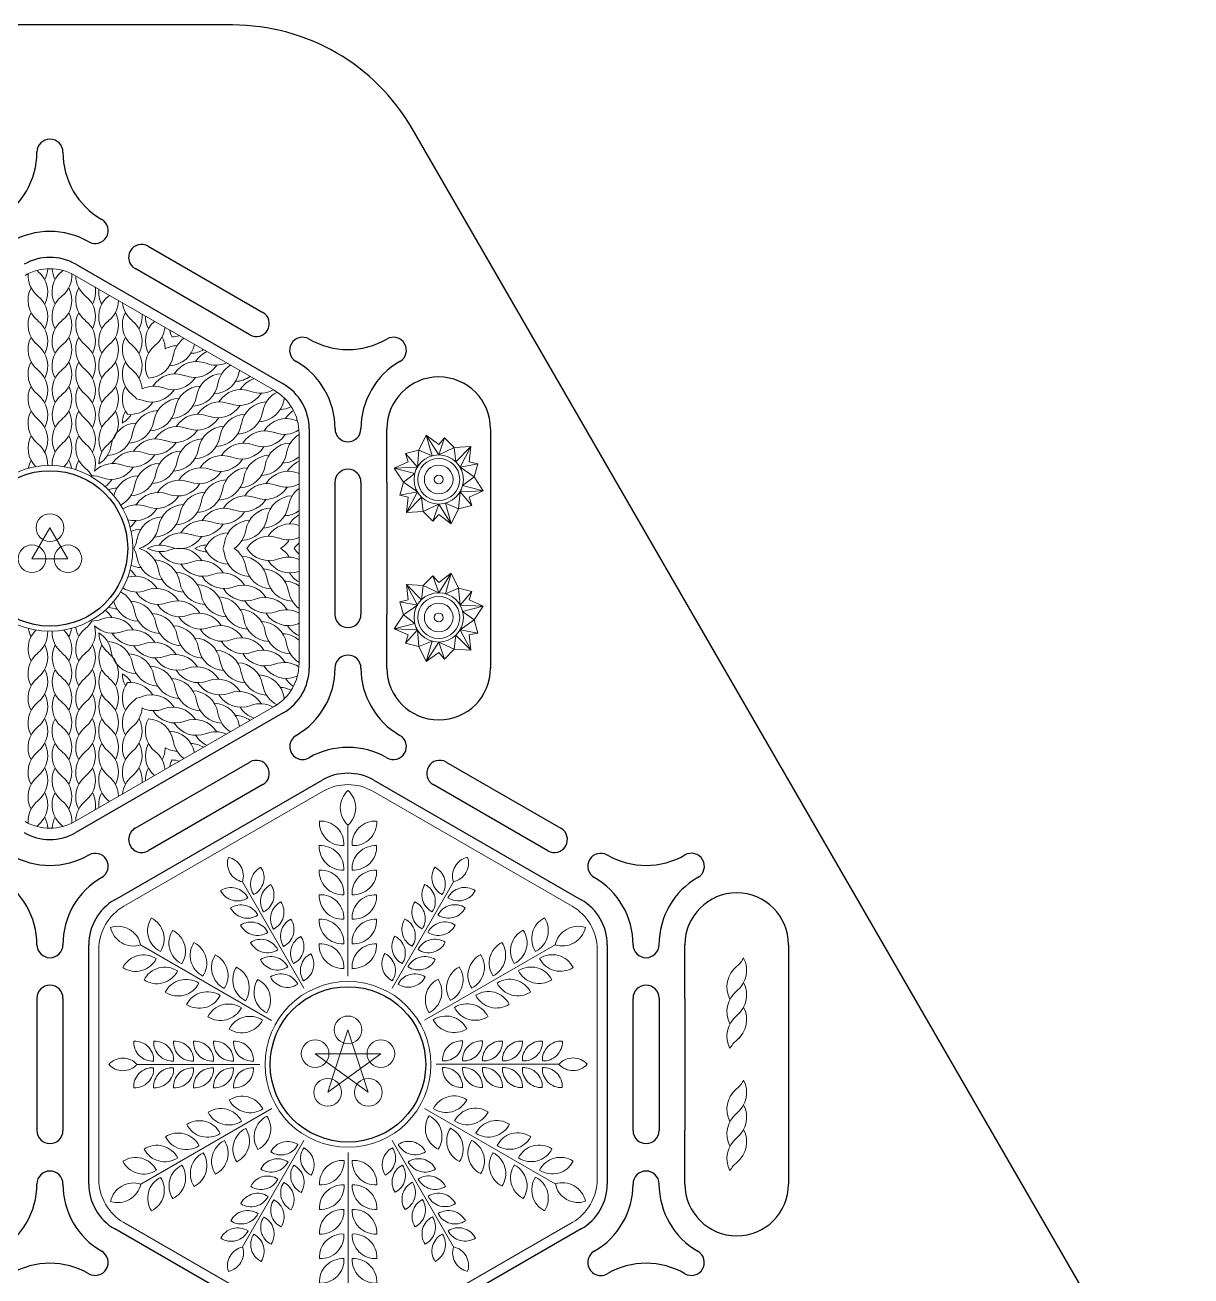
# Model space of a CAD drawing. Header units: millimetres. Extents: x -446 to 815, y -612 to 225.
# Drawn here: x 82.6 to 251.3, y 44.1 to 225.2 of the extents above; entities that cross this region are included whole.
import ezdxf

# ---------------------------------------------------------------- set-up
doc = ezdxf.new("R2010")
doc.units = ezdxf.units.MM
doc.layers.get('0').update_dxf_attribs({"color": 1, "true_color": 0xff0000})
doc.layers.add('Vector Engrave', color=5, linetype='Continuous', lineweight=0, true_color=0x0000ff)

msp = doc.modelspace()

# ---------------------------------------------------------------- linework, layer by layer
for p, q in [((112.68, 225.17), (-112.68, 225.17)), ((251.34, 15), (138.66, 210.17)), ((100.45, 193.15), (117.05, 183.57)), ((90, 190.53), (120, 173.21)), ((115.18, 180.32), (98.57, 189.9)), ((123.75, 166.71), (123.75, 132.07)), ((135, 158.97), (135, 166.71)), ((150, 166.71), (150, 132.07)), ((127.5, 139.81), (127.5, 158.97)), ((131.25, 158.97), (131.25, 139.81)), ((135, 158.97), (135, 139.81)), ((135, 132.07), (135, 139.81)), ((120, 125.57), (90, 108.25)), ((98.57, 108.87), (115.18, 118.46)), ((143.57, 118.46), (160.18, 108.87)), ((95.62, 98.51), (125.62, 115.83)), ((117.05, 115.21), (100.45, 105.63)), ((133.12, 115.83), (163.12, 98.51)), ((158.3, 105.63), (141.7, 115.21)), ((91.87, 57.37), (91.87, 92.02)), ((166.87, 92.02), (166.87, 57.37)), ((178.13, 84.28), (178.13, 92.02)), ((193.13, 92.02), (193.13, 57.37)), ((84.38, 65.11), (84.38, 84.28)), ((88.12, 84.28), (88.12, 65.11)), ((170.62, 65.11), (170.62, 84.28)), ((174.38, 84.28), (174.38, 65.11)), ((178.13, 84.28), (178.13, 65.11)), ((178.13, 57.37), (178.13, 65.11)), ((125.62, 33.56), (95.62, 50.88)), ((163.12, 50.88), (133.12, 33.56))]:
    msp.add_line(p, q)
for centre in [(86.25, 149.39), (129.37, 74.69)]:
    msp.add_circle(centre, 11.25)
for centre, radius, start, end in [((112.68, 195.17), 30, 30, 90), ((86.25, 206.76), 1.88, 0, 180), ((73.12, 206.76), 11.25, 300, 0), ((99.37, 206.76), 11.25, 180, 240), ((92.81, 195.4), 1.87, 240, 60), ((86.25, 184.03), 11.25, 60, 120), ((99.51, 191.53), 1.88, 60, 240), ((86.25, 184.03), 7.5, 60, 120), ((116.11, 181.94), 1.88, 240, 60), ((122.81, 178.08), 1.88, 60, 240), ((129.37, 189.44), 11.25, 240, 300), ((135.94, 178.08), 1.88, 300, 120), ((116.25, 166.71), 11.25, 0, 60), ((142.5, 166.71), 11.25, 120, 180), ((142.5, 166.71), 7.5, 0, 180), ((116.25, 166.71), 7.5, 0, 60), ((129.37, 166.71), 1.87, 180, 0), ((129.37, 158.97), 1.88, 0, 180), ((129.37, 139.81), 1.88, 180, 0), ((129.37, 132.07), 1.88, 0, 180), ((116.25, 132.07), 7.5, 300, 0), ((116.25, 132.07), 11.25, 300, 0), ((142.5, 132.07), 11.25, 180, 240), ((142.5, 132.07), 7.5, 180, 0), ((122.81, 120.7), 1.87, 120, 300), ((135.94, 120.7), 1.88, 240, 60), ((129.37, 109.34), 11.25, 60, 120), ((116.11, 116.83), 1.88, 300, 120), ((142.64, 116.83), 1.88, 60, 240), ((129.37, 109.34), 7.5, 60, 120), ((99.51, 107.25), 1.88, 120, 300), ((159.24, 107.25), 1.88, 240, 60), ((86.25, 114.75), 7.5, 240, 300), ((92.81, 103.38), 1.87, 300, 120), ((165.94, 103.38), 1.87, 60, 240), ((179.06, 103.38), 1.88, 300, 120), ((86.25, 114.75), 11.25, 240, 300), ((172.5, 114.75), 11.25, 240, 300), ((73.12, 92.02), 11.25, 0, 60), ((99.37, 92.02), 11.25, 120, 180), ((159.37, 92.02), 11.25, 0, 60), ((185.62, 92.02), 11.25, 120, 180), ((99.37, 92.02), 7.5, 120, 180), ((159.37, 92.02), 7.5, 0, 60), ((185.62, 92.02), 7.5, 0, 180), ((86.25, 92.02), 1.88, 180, 0), ((172.5, 92.02), 1.88, 180, 0), ((86.25, 84.28), 1.88, 0, 180), ((172.5, 84.28), 1.88, 0, 180), ((86.25, 65.11), 1.88, 180, 0), ((172.5, 65.11), 1.88, 180, 0), ((86.25, 57.37), 1.88, 0, 180), ((172.5, 57.37), 1.88, 0, 180), ((73.12, 57.37), 11.25, 300, 0), ((99.37, 57.37), 11.25, 180, 240), ((99.37, 57.37), 7.5, 180, 240), ((159.37, 57.37), 7.5, 300, 0), ((159.37, 57.37), 11.25, 300, 0), ((185.62, 57.37), 11.25, 180, 240), ((185.62, 57.37), 7.5, 180, 0), ((92.81, 46.01), 1.87, 240, 60), ((165.94, 46.01), 1.88, 120, 300), ((179.06, 46.01), 1.87, 240, 60), ((86.25, 34.64), 11.25, 60, 120), ((172.5, 34.64), 11.25, 60, 120)]:
    msp.add_arc(centre, radius, start, end)
at = {"layer": 'Vector Engrave'}
for p, q in [((118.69, 172.28), (89.85, 188.92)), ((122.29, 132.74), (122.29, 166.04)), ((140.7, 165.77), (139.62, 163.61)), ((142.5, 164.45), (140.7, 165.77)), ((140.7, 165.77), (141.53, 162.81)), ((140.7, 165.77), (142.5, 162.94)), ((143.35, 165.41), (142.5, 164.45)), ((142.5, 162.94), (143.35, 165.41)), ((144.73, 163.98), (143.35, 165.41)), ((139.62, 163.61), (137.7, 163.13)), ((137.7, 163.13), (138.1, 161.91)), ((139.41, 161.16), (137.7, 163.13)), ((139.62, 163.61), (139.41, 161.16)), ((141.53, 162.81), (139.62, 163.61)), ((144.73, 163.98), (142.5, 162.94)), ((147.14, 164.13), (144.73, 163.98)), ((144.99, 161.93), (144.73, 163.98)), ((147.14, 164.13), (144.99, 161.93)), ((147.14, 164.13), (145.59, 161.16)), ((146.9, 161.91), (147.14, 164.13)), ((138.1, 161.91), (136.06, 161.01)), ((145.59, 161.16), (148.15, 161.65)), ((148.15, 161.65), (146.9, 161.91)), ((147.61, 159.75), (148.15, 161.65)), ((136.06, 161.01), (139.41, 161.16)), ((136.06, 161.01), (137.39, 159)), ((136.06, 161.01), (139.04, 160.25)), ((139.04, 160.25), (137.39, 159)), ((147.61, 159.75), (145.59, 161.16)), ((145.96, 158.49), (147.61, 159.75)), ((148.94, 157.73), (147.61, 159.75)), ((137.39, 159), (136.85, 157.09)), ((139.41, 157.59), (136.85, 157.09)), ((137.39, 159), (139.41, 157.59)), ((137.86, 154.61), (139.41, 157.59)), ((145.38, 155.13), (145.59, 157.59)), ((148.94, 157.73), (145.59, 157.59)), ((145.59, 157.59), (147.3, 155.61)), ((148.94, 157.73), (145.96, 158.49)), ((146.9, 156.83), (148.94, 157.73)), ((136.85, 157.09), (138.1, 156.83)), ((138.1, 156.83), (137.86, 154.61)), ((137.86, 154.61), (140.01, 156.82)), ((140.01, 156.82), (140.27, 154.76)), ((140.27, 154.76), (142.5, 155.8)), ((142.5, 155.8), (141.65, 153.34)), ((144.3, 152.97), (142.5, 155.8)), ((144.3, 152.97), (143.47, 155.94)), ((143.47, 155.94), (145.38, 155.13)), ((147.3, 155.61), (146.9, 156.83)), ((137.86, 154.61), (140.27, 154.76)), ((140.27, 154.76), (141.65, 153.34)), ((141.65, 153.34), (142.5, 154.29)), ((142.5, 154.29), (144.3, 152.97)), ((144.3, 152.97), (145.38, 155.13)), ((145.38, 155.13), (147.3, 155.61)), ((86.25, 152.39), (83.65, 147.89)), ((88.85, 147.89), (86.25, 152.39)), ((83.65, 147.89), (88.85, 147.89)), ((140.27, 144.02), (141.65, 145.44)), ((141.65, 145.44), (142.5, 144.48)), ((142.5, 142.97), (141.65, 145.44)), ((142.5, 144.48), (144.3, 145.8)), ((144.3, 145.8), (142.5, 142.97)), ((144.3, 145.8), (143.47, 142.84)), ((144.3, 145.8), (145.38, 143.64)), ((138.1, 141.94), (137.86, 144.16)), ((137.86, 144.16), (140.27, 144.02)), ((137.86, 144.16), (140.01, 141.96)), ((137.86, 144.16), (139.41, 141.19)), ((140.01, 141.96), (140.27, 144.02)), ((140.27, 144.02), (142.5, 142.97)), ((143.47, 142.84), (145.38, 143.64)), ((145.38, 143.64), (147.3, 143.16)), ((145.38, 143.64), (145.59, 141.19)), ((145.59, 141.19), (147.3, 143.16)), ((147.3, 143.16), (146.9, 141.94)), ((136.85, 141.68), (138.1, 141.94)), ((137.39, 139.78), (136.85, 141.68)), ((139.41, 141.19), (136.85, 141.68)), ((146.9, 141.94), (148.94, 141.04)), ((136.06, 137.76), (137.39, 139.78)), ((137.39, 139.78), (139.41, 141.19)), ((139.04, 138.52), (137.39, 139.78)), ((148.94, 141.04), (145.59, 141.19)), ((148.94, 141.04), (145.96, 140.28)), ((145.96, 140.28), (147.61, 139.03)), ((148.94, 141.04), (147.61, 139.03)), ((136.06, 137.76), (139.04, 138.52)), ((138.1, 136.86), (136.06, 137.76)), ((136.06, 137.76), (139.41, 137.62)), ((147.61, 139.03), (145.59, 137.62)), ((147.61, 139.03), (148.15, 137.12)), ((139.41, 137.62), (137.7, 135.65)), ((137.7, 135.65), (138.1, 136.86)), ((139.62, 135.17), (139.41, 137.62)), ((141.53, 135.97), (139.62, 135.17)), ((140.7, 133.01), (141.53, 135.97)), ((140.7, 133.01), (142.5, 135.83)), ((144.73, 134.79), (142.5, 135.83)), ((142.5, 135.83), (143.35, 133.37)), ((144.99, 136.85), (144.73, 134.79)), ((147.14, 134.65), (144.99, 136.85)), ((145.59, 137.62), (148.15, 137.12)), ((147.14, 134.65), (145.59, 137.62)), ((148.15, 137.12), (146.9, 136.86)), ((146.9, 136.86), (147.14, 134.65)), ((139.62, 135.17), (137.7, 135.65)), ((140.7, 133.01), (139.62, 135.17)), ((142.5, 134.33), (140.7, 133.01)), ((143.35, 133.37), (142.5, 134.33)), ((144.73, 134.79), (143.35, 133.37)), ((147.14, 134.65), (144.73, 134.79)), ((89.85, 109.86), (118.69, 126.5)), ((125.77, 114.23), (96.94, 97.58)), ((161.81, 97.58), (132.98, 114.23)), ((129.37, 109.33), (129.37, 87.44)), ((114.1, 101.12), (123, 85.73)), ((144.63, 101.13), (135.75, 85.74)), ((93.34, 91.34), (93.34, 58.05)), ((99.37, 91.99), (118.33, 81.06)), ((159.37, 92.02), (140.42, 81.07)), ((165.41, 58.05), (165.41, 91.34)), ((129.37, 87.44), (129.37, 87.44)), ((118.33, 81.06), (118.33, 81.06)), ((129.37, 79.69), (126.44, 70.65)), ((132.31, 70.65), (129.37, 79.69)), ((140.42, 81.07), (140.42, 81.07)), ((124.62, 76.24), (132.31, 70.65)), ((134.13, 76.24), (124.62, 76.24)), ((126.44, 70.65), (134.13, 76.24)), ((98.85, 74.68), (116.63, 74.69)), ((159.9, 74.71), (142.12, 74.7)), ((99.39, 57.36), (118.34, 68.31)), ((118.34, 68.31), (118.34, 68.31)), ((159.37, 57.38), (140.42, 68.32)), ((140.42, 68.32), (140.42, 68.32)), ((114.12, 48.26), (123, 63.65)), ((123, 63.65), (123, 63.65)), ((144.65, 48.27), (135.75, 63.66)), ((129.39, 40.06), (129.38, 61.94)), ((129.38, 61.94), (129.38, 61.94)), ((96.94, 51.81), (125.77, 35.16)), ((132.98, 35.16), (161.81, 51.81))]:
    msp.add_line(p, q, dxfattribs=at)
for centre, radius in [((86.25, 149.39), 12), ((142.5, 159.37), 3.57), ((142.5, 159.37), 3.04), ((142.5, 159.37), 2.08), ((142.5, 159.37), 0.637), ((86.25, 152.39), 2), ((83.65, 147.89), 2), ((88.85, 147.89), 2), ((142.5, 139.4), 3.57), ((142.5, 139.4), 3.04), ((142.5, 139.4), 2.08), ((142.5, 139.4), 0.637), ((129.37, 74.69), 12), ((129.37, 79.69), 2), ((124.62, 76.24), 2), ((134.13, 76.24), 2), ((126.44, 70.65), 2), ((132.31, 70.65), 2)]:
    msp.add_circle(centre, radius, dxfattribs=at)
for centre, radius, start, end in [((86.25, 182.68), 7.21, 60, 120), ((86.9, 188.91), 3.82, 176.3215, 231.2454), ((86.9, 192.48), 3.82, 228.1121, 231.2454), ((82.12, 186.52), 3.82, 332.1782, 51.2454), ((82.12, 190.09), 3.82, 332.1782, 356.9564), ((90.38, 190.09), 3.82, 183.0436, 207.8218), ((90.38, 186.52), 3.82, 128.7546, 207.8218), ((85.6, 192.48), 3.82, 308.7546, 311.8879), ((85.6, 188.91), 3.82, 308.7546, 3.6785), ((93.8, 188.91), 3.82, 180.9392, 231.2454), ((86.9, 185.35), 3.82, 152.1782, 231.2454), ((85.6, 185.35), 3.82, 308.7546, 27.8218), ((93.8, 185.35), 3.82, 152.1782, 231.2454), ((89.02, 186.52), 3.82, 332.1782, 10.8719), ((97.13, 186.52), 3.82, 174.0224, 207.8218), ((82.12, 182.95), 3.82, 332.1782, 51.2454), ((90.38, 182.95), 3.82, 128.7546, 207.8218), ((89.02, 182.95), 3.82, 332.1782, 51.2454), ((97.13, 182.95), 3.82, 128.7546, 207.8218), ((92.35, 188.91), 3.82, 308.7546, 311.1082), ((92.35, 185.35), 3.82, 308.7546, 358.9637), ((100.55, 185.35), 3.82, 186.0707, 231.2454), ((86.9, 181.78), 3.82, 152.1782, 231.2454), ((85.6, 181.78), 3.82, 308.7546, 27.8218), ((93.8, 181.78), 3.82, 152.1782, 231.2454), ((92.35, 181.78), 3.82, 308.7546, 27.8218), ((100.55, 181.78), 3.82, 152.1782, 231.2454), ((95.77, 182.95), 3.82, 332.1782, 5.4304), ((103.88, 182.95), 3.82, 178.8104, 207.8218), ((82.12, 179.38), 3.82, 332.1782, 51.2454), ((90.38, 179.38), 3.82, 128.7546, 207.8218), ((89.02, 179.38), 3.82, 332.1782, 51.2454), ((97.13, 179.38), 3.82, 128.7546, 207.8218), ((95.77, 179.38), 3.82, 332.1782, 51.2454), ((103.88, 179.38), 3.82, 130.9663, 207.8218), ((99.1, 181.78), 3.82, 308.7546, 354.1694), ((86.9, 178.21), 3.82, 152.1782, 231.2454), ((85.6, 178.21), 3.82, 308.7546, 27.8218), ((93.8, 178.21), 3.82, 152.1782, 231.2454), ((92.35, 178.21), 3.82, 308.7546, 27.8218), ((100.55, 178.21), 3.82, 152.1782, 231.2454), ((99.1, 178.21), 3.82, 0.806, 27.8218), ((107.3, 181.78), 3.82, 191.5627, 207.8148), ((107.3, 178.21), 3.82, 152.1782, 152.4528), ((100.69, 182.03), 3.82, 327.5472, 327.8218), ((103.77, 183.82), 3.82, 272.1852, 288.4373), ((107.88, 176.71), 3.82, 125.8306, 171.2454), ((82.12, 175.82), 3.82, 332.1782, 51.2454), ((90.38, 175.82), 3.82, 128.7546, 207.8218), ((89.02, 175.82), 3.82, 332.1782, 51.2454), ((97.13, 175.82), 3.82, 128.7546, 207.8218), ((95.77, 175.82), 3.82, 332.1782, 51.2454), ((103.88, 175.82), 3.82, 128.7546, 207.8218), ((104.79, 174.93), 3.82, 92.1782, 119.194), ((103.41, 179.66), 3.82, 272.1782, 349.0337), ((106.5, 181.44), 3.82, 272.1782, 301.1896), ((110.56, 174.41), 3.82, 114.5696, 147.8218), ((86.9, 174.64), 3.82, 152.1782, 231.2454), ((85.6, 174.64), 3.82, 308.7546, 27.8218), ((93.8, 174.64), 3.82, 152.1782, 231.2454), ((92.35, 174.64), 3.82, 308.7546, 27.8218), ((100.55, 174.64), 3.82, 152.1782, 231.2454), ((100.32, 177.88), 3.82, 272.1782, 351.2454), ((107.47, 172.63), 3.82, 68.7546, 147.8218), ((107.15, 177.97), 3.82, 248.7546, 327.8218), ((110.24, 179.75), 3.82, 248.7546, 293.9293), ((114.34, 172.65), 3.82, 121.0363, 171.2454), ((82.11, 172.25), 3.82, 332.1782, 51.2454), ((90.39, 172.25), 3.82, 128.7546, 207.8218), ((89.01, 172.25), 3.82, 332.1782, 51.2454), ((97.14, 172.25), 3.82, 128.7546, 207.8218), ((95.76, 172.25), 3.82, 3.4389, 51.2454), ((104.38, 170.84), 3.82, 68.7546, 147.8218), ((104.06, 176.19), 3.82, 248.7546, 327.8218), ((111.25, 170.87), 3.82, 92.1782, 171.2454), ((109.87, 175.6), 3.82, 272.1782, 351.2454), ((112.96, 177.38), 3.82, 272.1782, 305.9776), ((117.43, 174.43), 3.82, 168.8918, 171.2454), ((117.02, 170.35), 3.82, 109.1281, 147.8218), ((86.9, 171.08), 3.82, 152.1782, 231.2454), ((85.6, 171.08), 3.82, 308.7546, 27.8218), ((93.8, 171.08), 3.82, 152.1782, 231.2454), ((92.35, 171.08), 3.82, 308.7546, 27.8218), ((100.55, 171.08), 3.82, 152.1782, 216.2477), ((101.29, 169.06), 3.82, 68.7546, 116.5611), ((100.97, 174.4), 3.82, 248.7546, 327.8218), ((108.16, 169.08), 3.82, 92.1782, 171.2454), ((106.78, 173.81), 3.82, 272.1782, 351.2454), ((113.93, 168.57), 3.82, 68.7546, 147.8218), ((116.7, 175.69), 3.82, 248.7546, 299.0608), ((115.08, 166.04), 7.21, 0, 60), ((82.11, 168.68), 3.82, 332.1782, 51.2454), ((90.39, 168.68), 3.82, 128.7546, 207.8218), ((89.01, 168.68), 3.82, 332.1782, 51.2454), ((97.14, 168.68), 3.82, 128.7546, 207.8218), ((97.88, 172.62), 3.82, 263.7523, 327.8218), ((95.76, 168.68), 3.82, 38.4047, 51.2454), ((98.2, 167.28), 3.82, 68.7546, 81.5953), ((105.07, 167.3), 3.82, 92.1782, 171.2454), ((103.69, 172.03), 3.82, 272.1782, 351.2454), ((110.84, 166.78), 3.82, 68.7546, 147.8218), ((113.61, 173.91), 3.82, 248.7546, 327.8218), ((117.72, 166.8), 3.82, 92.1782, 171.2454), ((116.34, 171.53), 3.82, 272.1782, 351.2454), ((120.81, 168.59), 3.82, 116.3215, 171.2454), ((123.89, 170.37), 3.82, 168.1121, 171.2454), ((86.9, 167.51), 3.82, 152.1782, 231.2454), ((85.6, 167.51), 3.82, 308.7546, 27.8218), ((93.8, 167.51), 3.82, 152.1782, 231.2454), ((92.35, 167.51), 3.82, 308.7546, 27.8218), ((100.55, 167.51), 3.82, 152.1782, 179.6331), ((94.79, 170.83), 3.82, 300.3669, 327.8218), ((101.98, 165.52), 3.82, 92.1782, 171.2454), ((100.6, 170.25), 3.82, 272.1782, 351.2454), ((107.75, 165), 3.82, 68.7546, 147.8218), ((110.52, 172.12), 3.82, 248.7546, 327.8218), ((114.63, 165.02), 3.82, 92.1782, 171.2454), ((113.25, 169.75), 3.82, 272.1782, 351.2454), ((119.43, 173.32), 3.82, 272.1782, 296.9564), ((123.56, 166.16), 3.82, 123.0436, 147.8218), ((82.11, 165.12), 3.82, 332.1782, 51.2454), ((90.39, 165.12), 3.82, 128.7546, 207.8218), ((89.01, 165.12), 3.82, 332.1782, 51.2454), ((97.14, 165.12), 3.82, 128.7546, 207.8218), ((98.89, 163.73), 3.82, 92.1782, 171.2454), ((97.52, 168.46), 3.82, 272.1782, 351.2454), ((104.67, 163.21), 3.82, 68.7546, 147.8218), ((107.44, 170.34), 3.82, 248.7546, 327.8218), ((111.54, 163.24), 3.82, 92.1782, 171.2454), ((110.16, 167.97), 3.82, 272.1782, 351.2454), ((120.47, 164.37), 3.82, 68.7546, 147.8218), ((123.24, 171.5), 3.82, 248.7546, 251.8879), ((86.9, 163.94), 3.82, 152.1782, 225.5015), ((85.6, 163.94), 3.82, 314.4985, 27.8218), ((93.8, 163.94), 3.82, 152.1782, 231.2454), ((94.43, 166.68), 3.82, 272.1782, 351.2454), ((101.58, 161.43), 3.82, 68.7546, 147.8218), ((104.35, 168.56), 3.82, 248.7546, 327.8218), ((108.45, 161.45), 3.82, 92.1782, 171.2454), ((107.07, 166.18), 3.82, 272.1782, 351.2454), ((117.38, 162.59), 3.82, 68.7546, 147.8218), ((117.06, 167.93), 3.82, 248.7546, 327.8218), ((120.15, 169.72), 3.82, 248.7546, 303.6785), ((124.26, 162.61), 3.82, 120.9392, 171.2454), ((82.11, 161.55), 3.82, 357.5616, 51.2454), ((90.39, 161.55), 3.82, 128.7546, 182.4384), ((89.01, 161.55), 3.82, 345.3453, 51.2454), ((97.14, 161.55), 3.82, 128.7546, 178.8193), ((91.34, 164.9), 3.82, 301.1807, 351.2454), ((98.49, 159.65), 3.82, 68.7546, 147.8218), ((101.26, 166.77), 3.82, 248.7546, 327.8218), ((105.36, 159.67), 3.82, 92.1782, 171.2454), ((103.98, 164.4), 3.82, 272.1782, 351.2454), ((114.29, 160.81), 3.82, 68.7546, 147.8218), ((113.97, 166.15), 3.82, 248.7546, 327.8218), ((116.7, 163.77), 3.82, 272.1782, 351.2454), ((121.17, 160.83), 3.82, 92.1782, 171.2454), ((86.9, 160.38), 3.82, 152.1782, 170.9881), ((85.6, 160.38), 3.82, 9.0119, 27.8218), ((93.8, 160.38), 3.82, 152.1782, 173.7894), ((95.4, 157.86), 3.82, 68.7546, 134.6547), ((98.17, 164.99), 3.82, 248.7546, 327.8218), ((102.27, 157.89), 3.82, 92.1782, 171.2454), ((100.89, 162.62), 3.82, 272.1782, 351.2454), ((111.2, 159.02), 3.82, 68.7546, 147.8218), ((110.89, 164.36), 3.82, 248.7546, 327.8218), ((113.61, 161.99), 3.82, 272.1782, 351.2454), ((118.08, 159.04), 3.82, 92.1782, 171.2454), ((119.79, 165.56), 3.82, 272.1782, 310.8719), ((123.85, 158.53), 3.82, 114.0224, 147.8218), ((89.01, 157.98), 3.82, 30.1373, 51.2454), ((92.31, 156.08), 3.82, 68.7546, 89.8627), ((95.08, 163.2), 3.82, 248.7546, 327.8218), ((91.99, 161.42), 3.82, 306.2106, 327.8218), ((99.18, 156.1), 3.82, 92.1782, 165.5015), ((97.8, 160.83), 3.82, 272.1782, 351.2454), ((108.12, 157.24), 3.82, 68.7546, 147.8218), ((107.8, 162.58), 3.82, 248.7546, 327.8218), ((110.52, 160.21), 3.82, 272.1782, 351.2454), ((114.99, 157.26), 3.82, 92.1782, 171.2454), ((120.76, 156.74), 3.82, 68.7546, 147.8218), ((123.53, 163.87), 3.82, 248.7546, 251.1082), ((96.09, 154.32), 3.82, 92.1782, 110.9881), ((94.71, 159.05), 3.82, 297.5616, 351.2454), ((105.03, 155.45), 3.82, 68.7546, 147.8218), ((104.71, 160.8), 3.82, 248.7546, 327.8218), ((107.43, 158.43), 3.82, 272.1782, 351.2454), ((111.9, 155.48), 3.82, 92.1782, 171.2454), ((117.67, 154.96), 3.82, 68.7546, 147.8218), ((117.35, 160.3), 3.82, 248.7546, 327.8218), ((120.44, 162.09), 3.82, 248.7546, 298.9637), ((124.54, 154.98), 3.82, 126.0707, 171.2454), ((101.94, 153.67), 3.82, 68.7546, 147.8218), ((101.62, 159.01), 3.82, 248.7546, 327.8218), ((104.34, 156.64), 3.82, 272.1782, 351.2454), ((108.81, 153.7), 3.82, 92.1782, 171.2454), ((114.58, 153.18), 3.82, 68.7546, 147.8218), ((114.26, 158.52), 3.82, 248.7546, 327.8218), ((121.45, 153.2), 3.82, 92.1782, 171.2454), ((98.85, 151.89), 3.82, 68.7546, 122.4384), ((98.53, 157.23), 3.82, 254.4985, 327.8218), ((102.63, 150.13), 3.82, 92.1782, 171.2454), ((101.25, 154.86), 3.82, 272.1782, 351.2454), ((105.72, 151.91), 3.82, 92.1782, 171.2454), ((111.49, 151.39), 3.82, 68.7546, 147.8218), ((111.17, 156.73), 3.82, 248.7546, 327.8218), ((118.36, 151.42), 3.82, 92.1782, 171.2454), ((116.98, 156.15), 3.82, 272.1782, 351.2454), ((120.07, 157.93), 3.82, 272.1782, 305.4304), ((124.13, 150.9), 3.82, 118.8104, 147.8218), ((95.44, 155.44), 3.82, 309.0119, 327.8218), ((99.54, 148.35), 3.82, 92.1782, 113.7894), ((98.16, 153.08), 3.82, 285.3453, 351.2454), ((108.4, 149.61), 3.82, 68.7546, 147.8218), ((108.08, 154.95), 3.82, 248.7546, 327.8218), ((115.27, 149.63), 3.82, 92.1782, 171.2454), ((113.89, 154.36), 3.82, 272.1782, 351.2454), ((121.04, 149.12), 3.82, 70.9663, 147.8218), ((95.07, 151.29), 3.82, 330.1373, 351.2454), ((105.31, 147.82), 3.82, 68.7546, 147.8218), ((104.99, 153.17), 3.82, 248.7546, 327.8218), ((112.18, 147.85), 3.82, 92.1782, 156.2477), ((110.8, 152.58), 3.82, 303.4389, 351.2454), ((117.95, 147.33), 3.82, 68.7546, 147.8218), ((120.72, 154.46), 3.82, 248.7546, 294.1694), ((117.64, 152.67), 3.82, 300.806, 327.8218), ((95.07, 147.49), 3.82, 8.7546, 29.8627), ((98.16, 145.7), 3.82, 8.7546, 74.6547), ((102.22, 146.04), 3.82, 68.7546, 118.8193), ((102.22, 152.74), 3.82, 241.1807, 291.2454), ((105.31, 150.95), 3.82, 212.1782, 291.2454), ((104.99, 145.61), 3.82, 32.1782, 111.2454), ((109.09, 146.07), 3.82, 92.1782, 119.6331), ((109.09, 152.71), 3.82, 240.3669, 267.8218), ((112.18, 150.93), 3.82, 203.7523, 267.8218), ((107.72, 150.8), 3.82, 338.4047, 351.2454), ((107.72, 147.98), 3.82, 8.7546, 21.5953), ((115.27, 149.15), 3.82, 188.7546, 267.8218), ((110.8, 146.2), 3.82, 8.7546, 56.5611), ((117.95, 151.45), 3.82, 212.1782, 291.2454), ((117.64, 146.11), 3.82, 32.1782, 59.194), ((121.74, 153.21), 3.82, 267.5472, 267.8218), ((121.74, 145.57), 3.82, 92.1782, 92.4528), ((124.83, 147.35), 3.82, 131.5627, 147.8148), ((124.83, 151.43), 3.82, 212.1852, 228.4373), ((99.54, 150.43), 3.82, 246.2106, 267.8218), ((102.63, 148.65), 3.82, 188.7546, 267.8218), ((101.25, 143.92), 3.82, 8.7546, 87.8218), ((108.4, 149.17), 3.82, 212.1782, 291.2454), ((108.08, 143.83), 3.82, 32.1782, 111.2454), ((113.89, 144.42), 3.82, 8.7546, 87.8218), ((118.36, 147.36), 3.82, 188.7546, 267.8218), ((121.04, 149.66), 3.82, 212.1782, 289.0337), ((120.72, 144.32), 3.82, 65.8306, 111.2454), ((98.53, 141.55), 3.82, 32.1782, 105.5015), ((95.44, 143.34), 3.82, 32.1782, 50.9881), ((105.72, 146.87), 3.82, 188.7546, 267.8218), ((104.34, 142.14), 3.82, 8.7546, 87.8218), ((111.49, 147.39), 3.82, 212.1782, 291.2454), ((111.17, 142.04), 3.82, 32.1782, 111.2454), ((116.98, 142.63), 3.82, 8.7546, 87.8218), ((121.45, 145.58), 3.82, 188.7546, 267.8218), ((124.13, 147.88), 3.82, 212.1782, 241.1896), ((94.71, 139.73), 3.82, 8.7546, 62.4384), ((98.85, 146.89), 3.82, 237.5616, 291.2454), ((101.62, 139.77), 3.82, 32.1782, 111.2454), ((108.81, 145.08), 3.82, 188.7546, 267.8218), ((107.43, 140.35), 3.82, 8.7546, 87.8218), ((114.58, 145.6), 3.82, 212.1782, 291.2454), ((114.26, 140.26), 3.82, 32.1782, 111.2454), ((120.07, 140.85), 3.82, 54.5696, 87.8218), ((124.54, 143.8), 3.82, 188.7546, 233.9293), ((99.18, 142.67), 3.82, 194.4985, 267.8218), ((97.8, 137.94), 3.82, 8.7546, 87.8218), ((101.94, 145.11), 3.82, 212.1782, 291.2454), ((105.03, 143.32), 3.82, 212.1782, 291.2454), ((104.71, 137.98), 3.82, 32.1782, 111.2454), ((111.9, 143.3), 3.82, 188.7546, 267.8218), ((110.52, 138.57), 3.82, 8.7546, 87.8218), ((117.67, 143.82), 3.82, 212.1782, 291.2454), ((117.35, 138.48), 3.82, 32.1782, 111.2454), ((91.99, 137.36), 3.82, 32.1782, 53.7894), ((96.09, 144.46), 3.82, 249.0119, 267.8218), ((102.27, 140.89), 3.82, 188.7546, 267.8218), ((100.89, 136.16), 3.82, 8.7546, 87.8218), ((108.12, 141.54), 3.82, 212.1782, 291.2454), ((107.8, 136.2), 3.82, 32.1782, 111.2454), ((114.99, 141.52), 3.82, 188.7546, 267.8218), ((113.61, 136.79), 3.82, 8.7546, 87.8218), ((120.76, 142.03), 3.82, 212.1782, 291.2454), ((120.44, 136.69), 3.82, 61.0363, 111.2454), ((86.9, 138.4), 3.82, 189.0119, 207.8218), ((85.6, 138.4), 3.82, 332.1782, 350.9881), ((93.8, 134.84), 3.82, 128.7546, 207.8218), ((93.8, 138.4), 3.82, 186.2106, 207.8218), ((89.01, 140.8), 3.82, 308.7546, 329.8627), ((89.01, 137.23), 3.82, 308.7546, 14.6547), ((92.31, 142.7), 3.82, 270.1373, 291.2454), ((95.4, 140.92), 3.82, 225.3453, 291.2454), ((95.08, 135.58), 3.82, 32.1782, 111.2454), ((105.36, 139.11), 3.82, 188.7546, 267.8218), ((103.98, 134.38), 3.82, 8.7546, 87.8218), ((111.2, 139.76), 3.82, 212.1782, 291.2454), ((110.89, 134.41), 3.82, 32.1782, 111.2454), ((118.08, 139.73), 3.82, 188.7546, 267.8218), ((116.7, 135), 3.82, 8.7546, 87.8218), ((123.85, 140.25), 3.82, 212.1782, 245.9776), ((123.53, 134.91), 3.82, 108.8918, 111.2454), ((86.9, 134.84), 3.82, 134.4985, 207.8218), ((82.11, 137.23), 3.82, 308.7546, 2.4384), ((90.39, 137.23), 3.82, 177.5616, 231.2454), ((85.6, 134.84), 3.82, 332.1782, 45.5015), ((97.14, 137.23), 3.82, 181.1807, 231.2454), ((91.34, 133.88), 3.82, 8.7546, 58.8193), ((94.43, 132.1), 3.82, 8.7546, 87.8218), ((98.49, 139.13), 3.82, 212.1782, 291.2454), ((98.17, 133.79), 3.82, 32.1782, 111.2454), ((108.45, 137.32), 3.82, 188.7546, 267.8218), ((107.07, 132.6), 3.82, 8.7546, 87.8218), ((114.29, 137.97), 3.82, 212.1782, 291.2454), ((113.97, 132.63), 3.82, 32.1782, 111.2454), ((121.17, 137.95), 3.82, 188.7546, 267.8218), ((119.79, 133.22), 3.82, 49.1281, 87.8218), ((86.9, 131.27), 3.82, 128.7546, 207.8218), ((82.11, 133.66), 3.82, 308.7546, 27.8218), ((90.39, 133.66), 3.82, 152.1782, 231.2454), ((85.6, 131.27), 3.82, 332.1782, 51.2454), ((93.8, 131.27), 3.82, 128.7546, 207.8218), ((89.01, 133.66), 3.82, 308.7546, 27.8218), ((97.14, 133.66), 3.82, 152.1782, 231.2454), ((92.35, 131.27), 3.82, 332.1782, 51.2454), ((98.89, 135.05), 3.82, 188.7546, 267.8218), ((97.52, 130.32), 3.82, 8.7546, 87.8218), ((101.58, 137.35), 3.82, 212.1782, 291.2454), ((101.26, 132.01), 3.82, 32.1782, 111.2454), ((104.35, 130.22), 3.82, 32.1782, 111.2454), ((111.54, 135.54), 3.82, 188.7546, 267.8218), ((110.16, 130.81), 3.82, 8.7546, 87.8218), ((117.38, 136.19), 3.82, 212.1782, 291.2454), ((117.06, 130.85), 3.82, 32.1782, 111.2454), ((124.26, 136.17), 3.82, 188.7546, 239.0608), ((101.98, 133.26), 3.82, 188.7546, 267.8218), ((100.6, 128.53), 3.82, 8.7546, 87.8218), ((104.67, 135.57), 3.82, 212.1782, 291.2454), ((107.44, 128.44), 3.82, 32.1782, 111.2454), ((114.63, 133.76), 3.82, 188.7546, 267.8218), ((113.25, 129.03), 3.82, 8.7546, 87.8218), ((120.47, 134.4), 3.82, 212.1782, 291.2454), ((115.08, 132.74), 7.21, 300, 0), ((120.15, 129.06), 3.82, 56.3215, 111.2454), ((86.9, 127.7), 3.82, 128.7546, 207.8218), ((82.11, 130.1), 3.82, 308.7546, 27.8218), ((90.39, 130.1), 3.82, 152.1782, 231.2454), ((85.6, 127.7), 3.82, 332.1782, 51.2454), ((93.8, 127.7), 3.82, 128.7546, 207.8218), ((89.01, 130.1), 3.82, 308.7546, 27.8218), ((97.14, 130.1), 3.82, 152.1782, 231.2454), ((92.35, 127.7), 3.82, 332.1782, 51.2454), ((100.55, 131.27), 3.82, 180.3669, 207.8218), ((94.79, 127.95), 3.82, 32.1782, 59.6331), ((105.07, 131.48), 3.82, 188.7546, 267.8218), ((103.69, 126.75), 3.82, 8.7546, 87.8218), ((107.75, 133.78), 3.82, 212.1782, 291.2454), ((110.52, 126.65), 3.82, 32.1782, 111.2454), ((117.72, 131.98), 3.82, 188.7546, 267.8218), ((116.34, 127.25), 3.82, 8.7546, 87.8218), ((123.56, 132.62), 3.82, 212.1782, 236.9564), ((123.24, 127.28), 3.82, 108.1121, 111.2454), ((100.55, 127.7), 3.82, 143.7523, 207.8218), ((97.88, 126.16), 3.82, 32.1782, 96.2477), ((108.16, 129.7), 3.82, 188.7546, 267.8218), ((106.78, 124.97), 3.82, 8.7546, 87.8218), ((110.84, 132), 3.82, 212.1782, 291.2454), ((113.61, 124.87), 3.82, 32.1782, 111.2454), ((120.81, 130.19), 3.82, 188.7546, 243.6785), ((119.43, 125.46), 3.82, 63.0436, 87.8218), ((86.9, 124.13), 3.82, 128.7546, 207.8218), ((82.11, 126.53), 3.82, 308.7546, 27.8218), ((90.39, 126.53), 3.82, 152.1782, 231.2454), ((85.6, 124.13), 3.82, 332.1782, 51.2454), ((93.8, 124.13), 3.82, 128.7546, 207.8218), ((89.01, 126.53), 3.82, 308.7546, 27.8218), ((97.14, 126.53), 3.82, 152.1782, 231.2454), ((92.35, 124.13), 3.82, 332.1782, 51.2454), ((100.55, 124.13), 3.82, 128.7546, 207.8218), ((95.76, 130.1), 3.82, 308.7546, 321.5953), ((98.2, 131.5), 3.82, 278.4047, 291.2454), ((100.97, 124.38), 3.82, 32.1782, 111.2454), ((111.25, 127.91), 3.82, 188.7546, 267.8218), ((109.87, 123.18), 3.82, 8.7546, 87.8218), ((113.93, 130.21), 3.82, 212.1782, 291.2454), ((116.7, 123.09), 3.82, 60.9392, 111.2454), ((123.89, 128.41), 3.82, 188.7546, 191.8879), ((95.76, 126.53), 3.82, 308.7546, 356.5611), ((101.29, 129.72), 3.82, 243.4389, 291.2454), ((104.38, 127.94), 3.82, 212.1782, 291.2454), ((104.06, 122.59), 3.82, 32.1782, 111.2454), ((114.34, 126.13), 3.82, 188.7546, 238.9637), ((112.96, 121.4), 3.82, 54.0224, 87.8218), ((117.02, 128.43), 3.82, 212.1782, 250.8719), ((86.9, 120.57), 3.82, 128.7546, 207.8218), ((82.12, 122.96), 3.82, 308.7546, 27.8218), ((90.38, 122.96), 3.82, 152.1782, 231.2454), ((85.6, 120.57), 3.82, 332.1782, 51.2454), ((93.8, 120.57), 3.82, 128.7546, 207.8218), ((89.02, 122.96), 3.82, 308.7546, 27.8218), ((97.13, 122.96), 3.82, 152.1782, 231.2454), ((92.35, 120.57), 3.82, 332.1782, 51.2454), ((100.55, 120.57), 3.82, 128.7546, 207.8218), ((95.77, 122.96), 3.82, 308.7546, 27.8218), ((103.88, 122.96), 3.82, 152.1782, 231.2454), ((100.32, 120.9), 3.82, 8.7546, 87.8218), ((107.47, 126.15), 3.82, 212.1782, 291.2454), ((107.15, 120.81), 3.82, 32.1782, 111.2454), ((117.43, 124.35), 3.82, 188.7546, 191.1082), ((103.41, 119.12), 3.82, 10.9663, 87.8218), ((107.88, 122.07), 3.82, 188.7546, 234.1694), ((110.56, 124.37), 3.82, 212.1782, 245.4304), ((110.24, 119.03), 3.82, 66.0707, 111.2454), ((86.9, 117), 3.82, 128.7546, 207.8218), ((82.12, 119.39), 3.82, 308.7546, 27.8218), ((90.38, 119.39), 3.82, 152.1782, 231.2454), ((85.6, 117), 3.82, 332.1782, 51.2454), ((93.8, 117), 3.82, 128.7546, 207.8218), ((89.02, 119.39), 3.82, 308.7546, 27.8218), ((97.13, 119.39), 3.82, 152.1782, 231.2454), ((92.35, 117), 3.82, 332.1782, 51.2454), ((100.55, 117), 3.82, 128.7546, 207.8218), ((95.77, 119.39), 3.82, 308.7546, 27.8218), ((103.88, 119.39), 3.82, 152.1782, 229.0337), ((99.1, 117), 3.82, 5.8306, 51.2454), ((99.1, 120.57), 3.82, 332.1782, 359.194), ((104.79, 123.85), 3.82, 240.806, 267.8218), ((106.5, 117.34), 3.82, 58.8104, 87.8218), ((107.3, 117), 3.82, 152.1852, 168.4373), ((107.3, 120.57), 3.82, 207.5472, 207.8218), ((100.69, 116.75), 3.82, 32.1782, 32.4528), ((103.77, 114.96), 3.82, 71.5627, 87.8148), ((86.9, 113.43), 3.82, 128.7546, 207.8218), ((82.12, 115.83), 3.82, 308.7546, 27.8218), ((90.38, 115.83), 3.82, 152.1782, 231.2454), ((85.6, 113.43), 3.82, 332.1782, 51.2454), ((93.8, 113.43), 3.82, 128.7546, 207.8218), ((89.02, 115.83), 3.82, 308.7546, 27.8218), ((97.13, 115.83), 3.82, 152.1782, 231.2454), ((92.35, 113.43), 3.82, 1.0363, 51.2454), ((100.55, 113.43), 3.82, 128.7546, 173.9293), ((95.77, 115.83), 3.82, 354.5696, 27.8218), ((103.88, 115.83), 3.82, 152.1782, 181.1896), ((129.37, 107.99), 7.21, 60, 120), ((131.63, 111.84), 3.37, 131.7584, 228.1378), ((127.13, 111.85), 3.37, 311.7584, 48.1378), ((86.9, 109.87), 3.82, 128.7546, 183.6785), ((82.12, 112.26), 3.82, 308.7546, 27.8218), ((90.38, 112.26), 3.82, 152.1782, 231.2454), ((85.6, 109.87), 3.82, 356.3215, 51.2454), ((93.8, 109.87), 3.82, 128.7546, 179.0608), ((89.02, 112.26), 3.82, 349.1281, 27.8218), ((97.13, 112.26), 3.82, 152.1782, 185.9776), ((92.35, 109.87), 3.82, 48.8918, 51.2454), ((82.12, 108.69), 3.82, 3.0436, 27.8218), ((90.38, 108.69), 3.82, 152.1782, 176.9564), ((86.25, 116.1), 7.21, 240, 300), ((86.9, 106.3), 3.82, 128.7546, 131.8879), ((85.6, 106.3), 3.82, 48.1121, 51.2454), ((128.6, 109.74), 3.37, 176.7584, 273.1378), ((125.41, 106.56), 3.37, 356.7584, 93.1378), ((130.16, 109.73), 3.37, 266.7584, 3.1378), ((133.33, 106.55), 3.37, 86.7584, 183.1378), ((125.41, 103), 3.37, 356.7584, 93.1378), ((128.59, 106.18), 3.37, 176.7584, 273.1378), ((133.33, 103), 3.37, 86.7584, 183.1378), ((130.15, 106.18), 3.37, 266.7584, 3.1378), ((114.67, 103.8), 2.74, 161.7782, 258.1575), ((111.5, 101.98), 2.74, 341.7782, 78.1575), ((144.24, 101.73), 2.74, 146.7782, 243.1575), ((140.71, 100.79), 2.74, 326.7782, 63.1575), ((147.23, 101.99), 2.74, 101.7782, 198.1575), ((144.07, 103.81), 2.74, 281.7782, 18.1575), ((118.02, 100.78), 2.74, 116.7782, 213.1575), ((114.49, 101.72), 2.74, 296.7782, 33.1575), ((125.41, 99.45), 3.37, 356.7584, 93.1378), ((128.59, 102.62), 3.37, 176.7584, 273.1378), ((133.33, 99.44), 3.37, 86.7584, 183.1378), ((130.15, 102.62), 3.37, 266.7584, 3.1378), ((112.44, 97.56), 2.74, 26.7782, 123.1575), ((113.39, 101.09), 2.74, 206.7782, 303.1575), ((119.46, 98.28), 2.74, 116.7782, 213.1575), ((115.93, 99.22), 2.74, 296.7782, 33.1575), ((142.8, 99.24), 2.74, 146.7782, 243.1575), ((139.27, 98.29), 2.74, 326.7782, 63.1575), ((146.28, 97.57), 2.74, 56.7782, 153.1575), ((145.34, 101.1), 2.74, 236.7782, 333.1575), ((113.89, 95.06), 2.74, 26.7782, 123.1575), ((120.9, 95.77), 2.74, 116.7782, 213.1575), ((117.37, 96.72), 2.74, 296.7782, 33.1575), ((128.59, 99.07), 3.37, 176.7584, 273.1378), ((125.4, 95.89), 3.37, 356.7584, 93.1378), ((133.32, 95.88), 3.37, 86.7584, 183.1378), ((130.15, 99.07), 3.37, 266.7584, 3.1378), ((141.35, 96.74), 2.74, 146.7782, 243.1575), ((137.82, 95.79), 2.74, 326.7782, 63.1575), ((144.84, 95.07), 2.74, 56.7782, 153.1575), ((100.54, 91.34), 7.21, 120, 180), ((114.83, 98.59), 2.74, 206.7782, 303.1575), ((143.9, 98.6), 2.74, 236.7782, 333.1575), ((158.21, 91.34), 7.21, 0, 60), ((96.07, 91.31), 3.37, 11.7913, 108.1707), ((98.32, 95.2), 3.37, 191.7913, 288.1707), ((103.75, 94.04), 3.37, 146.7913, 243.1707), ((99.41, 92.87), 3.37, 326.7913, 63.1707), ((115.33, 92.56), 2.74, 26.7782, 123.1575), ((116.28, 96.09), 2.74, 206.7782, 303.1575), ((122.34, 93.27), 2.74, 116.7782, 213.1575), ((118.82, 94.22), 2.74, 296.7782, 33.1575), ((125.4, 92.34), 3.37, 356.7584, 93.1378), ((128.58, 95.51), 3.37, 176.7584, 273.1378), ((130.14, 95.51), 3.37, 266.7584, 3.1378), ((133.32, 92.33), 3.37, 86.7584, 183.1378), ((139.91, 94.24), 2.74, 146.7782, 243.1575), ((136.38, 93.29), 2.74, 326.7782, 63.1575), ((143.39, 92.57), 2.74, 56.7782, 153.1575), ((142.45, 96.1), 2.74, 236.7782, 333.1575), ((159.33, 92.89), 3.37, 116.765, 213.1444), ((154.99, 94.06), 3.37, 296.765, 33.1444), ((162.67, 91.32), 3.37, 71.765, 168.1444), ((160.42, 95.22), 3.37, 251.765, 348.1444), ((106.83, 92.26), 3.37, 146.7913, 243.1707), ((102.49, 91.09), 3.37, 326.7913, 63.1707), ((116.77, 90.06), 2.74, 26.7782, 123.1575), ((123.79, 90.77), 2.74, 116.7782, 213.1575), ((120.26, 91.72), 2.74, 296.7782, 33.1575), ((138.46, 91.74), 2.74, 146.7782, 243.1575), ((134.93, 90.79), 2.74, 326.7782, 63.1575), ((141.95, 90.07), 2.74, 56.7782, 153.1575), ((156.25, 91.12), 3.37, 116.765, 213.1444), ((151.91, 92.29), 3.37, 296.765, 33.1444), ((109.91, 90.48), 3.37, 146.7913, 243.1707), ((105.57, 89.32), 3.37, 326.7913, 63.1707), ((117.72, 93.59), 2.74, 206.7782, 303.1575), ((125.23, 88.27), 2.74, 116.7782, 213.1575), ((121.7, 89.22), 2.74, 296.7782, 33.1575), ((128.58, 91.96), 3.37, 176.7584, 273.1378), ((125.4, 88.78), 3.37, 356.7584, 93.1378), ((133.32, 88.77), 3.37, 86.7584, 183.1378), ((130.14, 91.96), 3.37, 266.7584, 3.1378), ((137.02, 89.24), 2.74, 146.7782, 243.1575), ((133.49, 88.29), 2.74, 326.7782, 63.1575), ((141.01, 93.6), 2.74, 236.7782, 333.1575), ((150.09, 87.57), 3.37, 116.765, 213.1444), ((145.74, 88.74), 3.37, 296.765, 33.1444), ((153.17, 89.34), 3.37, 116.765, 213.1444), ((148.82, 90.51), 3.37, 296.765, 33.1444), ((158.94, 87.2), 3.37, 26.765, 123.1444), ((99.79, 87.18), 3.37, 56.7913, 153.1707), ((98.63, 91.52), 3.37, 236.7913, 333.1707), ((102.87, 85.4), 3.37, 56.7913, 153.1707), ((112.99, 88.7), 3.37, 146.7913, 243.1707), ((108.65, 87.54), 3.37, 326.7913, 63.1707), ((116.07, 86.92), 3.37, 146.7913, 243.1707), ((111.72, 85.76), 3.37, 326.7913, 63.1707), ((118.21, 87.56), 2.74, 26.7782, 123.1575), ((119.16, 91.09), 2.74, 206.7782, 303.1575), ((140.5, 87.57), 2.74, 56.7782, 153.1575), ((139.56, 91.1), 2.74, 236.7782, 333.1575), ((147.01, 85.79), 3.37, 116.765, 213.1444), ((142.66, 86.96), 3.37, 296.765, 33.1444), ((155.86, 85.42), 3.37, 26.765, 123.1444), ((160.11, 91.54), 3.37, 206.765, 303.1444), ((188.02, 85.92), 3.82, 128.7546, 207.8218), ((183.23, 88.31), 3.82, 308.7546, 27.8218), ((183.23, 91.88), 3.82, 308.7546, 332.1983), ((101.71, 89.74), 3.37, 236.7913, 333.1707), ((105.95, 83.62), 3.37, 56.7913, 153.1707), ((119.15, 85.14), 3.37, 146.7913, 243.1707), ((114.8, 83.98), 3.37, 326.7913, 63.1707), ((119.66, 85.06), 2.74, 26.7782, 123.1575), ((120.6, 88.58), 2.74, 206.7782, 303.1575), ((139.06, 85.07), 2.74, 56.7782, 153.1575), ((138.11, 88.6), 2.74, 236.7782, 333.1575), ((143.93, 84.02), 3.37, 116.765, 213.1444), ((139.58, 85.18), 3.37, 296.765, 33.1444), ((152.78, 83.65), 3.37, 26.765, 123.1444), ((157.03, 89.77), 3.37, 206.765, 303.1444), ((104.79, 87.96), 3.37, 236.7913, 333.1707), ((109.03, 81.84), 3.37, 56.7913, 153.1707), ((149.7, 81.87), 3.37, 26.765, 123.1444), ((153.95, 87.99), 3.37, 206.765, 303.1444), ((188.02, 82.35), 3.82, 128.7546, 207.8218), ((183.23, 84.75), 3.82, 308.7546, 27.8218), ((107.87, 86.19), 3.37, 236.7913, 333.1707), ((112.11, 80.06), 3.37, 56.7913, 153.1707), ((146.62, 80.1), 3.37, 26.765, 123.1444), ((150.87, 86.22), 3.37, 206.765, 303.1444), ((110.94, 84.41), 3.37, 236.7913, 333.1707), ((115.18, 78.28), 3.37, 56.7913, 153.1707), ((143.54, 78.32), 3.37, 26.765, 123.1444), ((147.79, 84.44), 3.37, 206.765, 303.1444), ((188.02, 78.78), 3.82, 128.7546, 207.8218), ((183.23, 81.18), 3.82, 308.7546, 27.8218), ((114.02, 82.63), 3.37, 236.7913, 333.1707), ((144.71, 82.67), 3.37, 206.765, 303.1444), ((98.52, 75.32), 2.74, 356.7782, 93.1575), ((101.11, 77.9), 2.74, 176.7782, 273.1575), ((101.41, 75.32), 2.74, 356.7782, 93.1575), ((104, 77.9), 2.74, 176.7782, 273.1575), ((106.88, 77.9), 2.74, 176.7782, 273.1575), ((104.3, 75.31), 2.74, 356.7782, 93.1575), ((109.77, 77.89), 2.74, 176.7782, 273.1575), ((107.19, 75.31), 2.74, 356.7782, 93.1575), ((110.07, 75.31), 2.74, 356.7782, 93.1575), ((112.66, 77.89), 2.74, 176.7782, 273.1575), ((112.96, 75.31), 2.74, 356.7782, 93.1575), ((115.54, 77.89), 2.74, 176.7782, 273.1575), ((145.79, 75.35), 2.74, 86.7782, 183.1575), ((143.21, 77.93), 2.74, 266.7782, 3.1575), ((148.68, 75.35), 2.74, 86.7782, 183.1575), ((146.1, 77.93), 2.74, 266.7782, 3.1575), ((151.56, 75.34), 2.74, 86.7782, 183.1575), ((148.98, 77.93), 2.74, 266.7782, 3.1575), ((154.45, 75.34), 2.74, 86.7782, 183.1575), ((151.87, 77.93), 2.74, 266.7782, 3.1575), ((157.34, 75.34), 2.74, 86.7782, 183.1575), ((154.76, 77.92), 2.74, 266.7782, 3.1575), ((160.23, 75.34), 2.74, 86.7782, 183.1575), ((157.65, 77.92), 2.74, 266.7782, 3.1575), ((188.02, 75.22), 3.82, 128.7546, 152.1983), ((183.23, 81.18), 3.82, 308.7546, 332.1983), ((96.81, 72.86), 2.74, 41.7782, 138.1575), ((96.81, 76.51), 2.74, 221.7782, 318.1575), ((161.94, 72.88), 2.74, 41.7782, 138.1575), ((161.94, 76.53), 2.74, 221.7782, 318.1575), ((101.1, 71.47), 2.74, 86.7782, 183.1575), ((98.52, 74.05), 2.74, 266.7782, 3.1575), ((103.99, 71.47), 2.74, 86.7782, 183.1575), ((101.41, 74.05), 2.74, 266.7782, 3.1575), ((104.3, 74.05), 2.74, 266.7782, 3.1575), ((106.88, 71.46), 2.74, 86.7782, 183.1575), ((107.19, 74.05), 2.74, 266.7782, 3.1575), ((109.77, 71.46), 2.74, 86.7782, 183.1575), ((112.65, 71.46), 2.74, 86.7782, 183.1575), ((110.07, 74.04), 2.74, 266.7782, 3.1575), ((115.54, 71.46), 2.74, 86.7782, 183.1575), ((112.96, 74.04), 2.74, 266.7782, 3.1575), ((143.21, 71.5), 2.74, 356.7782, 93.1575), ((145.79, 74.08), 2.74, 176.7782, 273.1575), ((146.09, 71.5), 2.74, 356.7782, 93.1575), ((148.68, 74.08), 2.74, 176.7782, 273.1575), ((151.56, 74.08), 2.74, 176.7782, 273.1575), ((148.98, 71.5), 2.74, 356.7782, 93.1575), ((154.45, 74.07), 2.74, 176.7782, 273.1575), ((151.87, 71.49), 2.74, 356.7782, 93.1575), ((157.34, 74.07), 2.74, 176.7782, 273.1575), ((154.75, 71.49), 2.74, 356.7782, 93.1575), ((160.23, 74.07), 2.74, 176.7782, 273.1575), ((157.64, 71.49), 2.74, 356.7782, 93.1575), ((188.02, 68.21), 3.82, 128.7546, 207.8218), ((188.02, 68.21), 3.82, 128.7546, 152.1983), ((183.23, 70.61), 3.82, 308.7546, 27.8218), ((183.23, 74.17), 3.82, 308.7546, 332.1983), ((114.05, 66.72), 3.37, 26.7847, 123.1641), ((115.21, 71.06), 3.37, 206.7847, 303.1641), ((144.73, 66.76), 3.37, 56.7716, 153.151), ((143.56, 71.1), 3.37, 236.7716, 333.151), ((183.23, 67.04), 3.82, 308.7546, 27.8218), ((110.97, 64.94), 3.37, 26.7847, 123.1641), ((112.13, 69.29), 3.37, 206.7847, 303.1641), ((119.17, 64.2), 3.37, 116.7847, 213.1641), ((114.83, 65.37), 3.37, 296.7847, 33.1641), ((143.94, 65.41), 3.37, 146.7716, 243.151), ((139.6, 64.24), 3.37, 326.7716, 63.151), ((147.8, 64.98), 3.37, 56.7716, 153.151), ((146.64, 69.32), 3.37, 236.7716, 333.151), ((188.02, 64.64), 3.82, 128.7546, 207.8218), ((107.89, 63.17), 3.37, 26.7847, 123.1641), ((109.05, 67.51), 3.37, 206.7847, 303.1641), ((116.09, 62.42), 3.37, 116.7847, 213.1641), ((111.75, 63.59), 3.37, 296.7847, 33.1641), ((147.02, 63.63), 3.37, 146.7716, 243.151), ((142.68, 62.46), 3.37, 326.7716, 63.151), ((150.88, 63.2), 3.37, 56.7716, 153.151), ((149.72, 67.54), 3.37, 236.7716, 333.151), ((183.23, 63.47), 3.82, 308.7546, 27.8218), ((104.81, 61.39), 3.37, 26.7847, 123.1641), ((105.97, 65.73), 3.37, 206.7847, 303.1641), ((113.01, 60.65), 3.37, 116.7847, 213.1641), ((108.67, 61.81), 3.37, 296.7847, 33.1641), ((120.64, 60.79), 2.74, 56.7782, 153.1575), ((138.15, 60.81), 2.74, 26.7782, 123.1575), ((150.1, 61.85), 3.37, 146.7716, 243.151), ((145.75, 60.68), 3.37, 326.7716, 63.151), ((153.96, 61.42), 3.37, 56.7716, 153.151), ((152.8, 65.76), 3.37, 236.7716, 333.151), ((188.02, 61.08), 3.82, 128.7546, 207.8218), ((101.73, 59.61), 3.37, 26.7847, 123.1641), ((102.89, 63.96), 3.37, 206.7847, 303.1641), ((109.93, 58.87), 3.37, 116.7847, 213.1641), ((105.59, 60.04), 3.37, 296.7847, 33.1641), ((119.69, 64.32), 2.74, 236.7782, 333.1575), ((125.26, 61.1), 2.74, 146.7782, 243.1575), ((121.73, 60.15), 2.74, 326.7782, 63.1575), ((137.05, 60.17), 2.74, 116.7782, 213.1575), ((133.52, 61.12), 2.74, 296.7782, 33.1575), ((139.09, 64.33), 2.74, 206.7782, 303.1575), ((153.18, 60.07), 3.37, 146.7716, 243.151), ((148.83, 58.9), 3.37, 326.7716, 63.151), ((157.04, 59.64), 3.37, 56.7716, 153.151), ((155.88, 63.98), 3.37, 236.7716, 333.151), ((98.65, 57.84), 3.37, 26.7847, 123.1641), ((99.81, 62.18), 3.37, 206.7847, 303.1641), ((106.85, 57.1), 3.37, 116.7847, 213.1641), ((102.51, 58.26), 3.37, 296.7847, 33.1641), ((119.19, 58.29), 2.74, 56.7782, 153.1575), ((118.25, 61.82), 2.74, 236.7782, 333.1575), ((123.82, 58.6), 2.74, 146.7782, 243.1575), ((120.29, 57.65), 2.74, 326.7782, 63.1575), ((128.62, 57.43), 3.37, 86.7782, 183.1575), ((125.44, 60.61), 3.37, 266.7782, 3.1575), ((130.18, 57.43), 3.37, 356.7782, 93.1575), ((133.36, 60.61), 3.37, 176.7782, 273.1575), ((138.49, 57.67), 2.74, 116.7782, 213.1575), ((134.96, 58.62), 2.74, 296.7782, 33.1575), ((139.59, 58.3), 2.74, 26.7782, 123.1575), ((140.54, 61.83), 2.74, 206.7782, 303.1575), ((156.26, 58.29), 3.37, 146.7716, 243.151), ((151.91, 57.12), 3.37, 326.7716, 63.151), ((160.11, 57.86), 3.37, 56.7716, 153.151), ((158.95, 62.2), 3.37, 236.7716, 333.151), ((188.02, 57.51), 3.82, 128.7546, 152.1983), ((100.54, 58.05), 7.21, 180, 240), ((103.77, 55.32), 3.37, 116.7847, 213.1641), ((99.43, 56.49), 3.37, 296.7847, 33.1641), ((117.74, 55.79), 2.74, 56.7782, 153.1575), ((116.8, 59.32), 2.74, 236.7782, 333.1575), ((141.03, 55.8), 2.74, 26.7782, 123.1575), ((141.98, 59.33), 2.74, 206.7782, 303.1575), ((159.33, 56.51), 3.37, 146.7716, 243.151), ((154.99, 55.35), 3.37, 326.7716, 63.151), ((158.21, 58.05), 7.21, 300, 0), ((98.33, 54.16), 3.37, 71.7847, 168.1641), ((96.09, 58.06), 3.37, 251.7847, 348.1641), ((122.37, 56.1), 2.74, 146.7782, 243.1575), ((118.84, 55.15), 2.74, 326.7782, 63.1575), ((128.61, 53.88), 3.37, 86.7782, 183.1575), ((125.44, 57.06), 3.37, 266.7782, 3.1575), ((133.36, 57.05), 3.37, 176.7782, 273.1575), ((130.17, 53.88), 3.37, 356.7782, 93.1575), ((139.93, 55.17), 2.74, 116.7782, 213.1575), ((136.41, 56.12), 2.74, 296.7782, 33.1575), ((160.42, 54.18), 3.37, 11.7716, 108.151), ((162.68, 58.07), 3.37, 191.7716, 288.151), ((116.3, 53.29), 2.74, 56.7782, 153.1575), ((115.36, 56.82), 2.74, 236.7782, 333.1575), ((120.93, 53.6), 2.74, 146.7782, 243.1575), ((117.4, 52.65), 2.74, 326.7782, 63.1575), ((141.38, 52.67), 2.74, 116.7782, 213.1575), ((137.85, 53.62), 2.74, 296.7782, 33.1575), ((142.47, 53.3), 2.74, 26.7782, 123.1575), ((143.42, 56.83), 2.74, 206.7782, 303.1575), ((114.85, 50.79), 2.74, 56.7782, 153.1575), ((113.91, 54.32), 2.74, 236.7782, 333.1575), ((119.48, 51.1), 2.74, 146.7782, 243.1575), ((115.95, 50.15), 2.74, 326.7782, 63.1575), ((128.61, 50.32), 3.37, 86.7782, 183.1575), ((125.43, 53.5), 3.37, 266.7782, 3.1575), ((133.35, 53.5), 3.37, 176.7782, 273.1575), ((130.17, 50.32), 3.37, 356.7782, 93.1575), ((142.82, 50.17), 2.74, 116.7782, 213.1575), ((139.29, 51.11), 2.74, 296.7782, 33.1575), ((143.92, 50.8), 2.74, 26.7782, 123.1575), ((144.86, 54.33), 2.74, 206.7782, 303.1575), ((113.41, 48.29), 2.74, 56.7782, 153.1575), ((145.36, 48.3), 2.74, 26.7782, 123.1575), ((112.47, 51.82), 2.74, 236.7782, 333.1575), ((118.04, 48.6), 2.74, 146.7782, 243.1575), ((114.51, 47.65), 2.74, 326.7782, 63.1575), ((128.61, 46.77), 3.37, 86.7782, 183.1575), ((125.43, 49.95), 3.37, 266.7782, 3.1575), ((133.35, 49.94), 3.37, 176.7782, 273.1575), ((130.17, 46.77), 3.37, 356.7782, 93.1575), ((144.26, 47.67), 2.74, 116.7782, 213.1575), ((140.73, 48.61), 2.74, 296.7782, 33.1575), ((146.31, 51.83), 2.74, 206.7782, 303.1575), ((114.68, 45.57), 2.74, 101.7782, 198.1575), ((111.52, 47.4), 2.74, 281.7782, 18.1575), ((147.25, 47.41), 2.74, 161.7782, 258.1575), ((144.08, 45.59), 2.74, 341.7782, 78.1575), ((128.61, 43.21), 3.37, 86.7782, 183.1575), ((125.43, 46.39), 3.37, 266.7782, 3.1575), ((130.17, 43.21), 3.37, 356.7782, 93.1575), ((133.35, 46.39), 3.37, 176.7782, 273.1575)]:
    msp.add_arc(centre, radius, start, end, dxfattribs=at)

doc.saveas('drawing.dxf')
